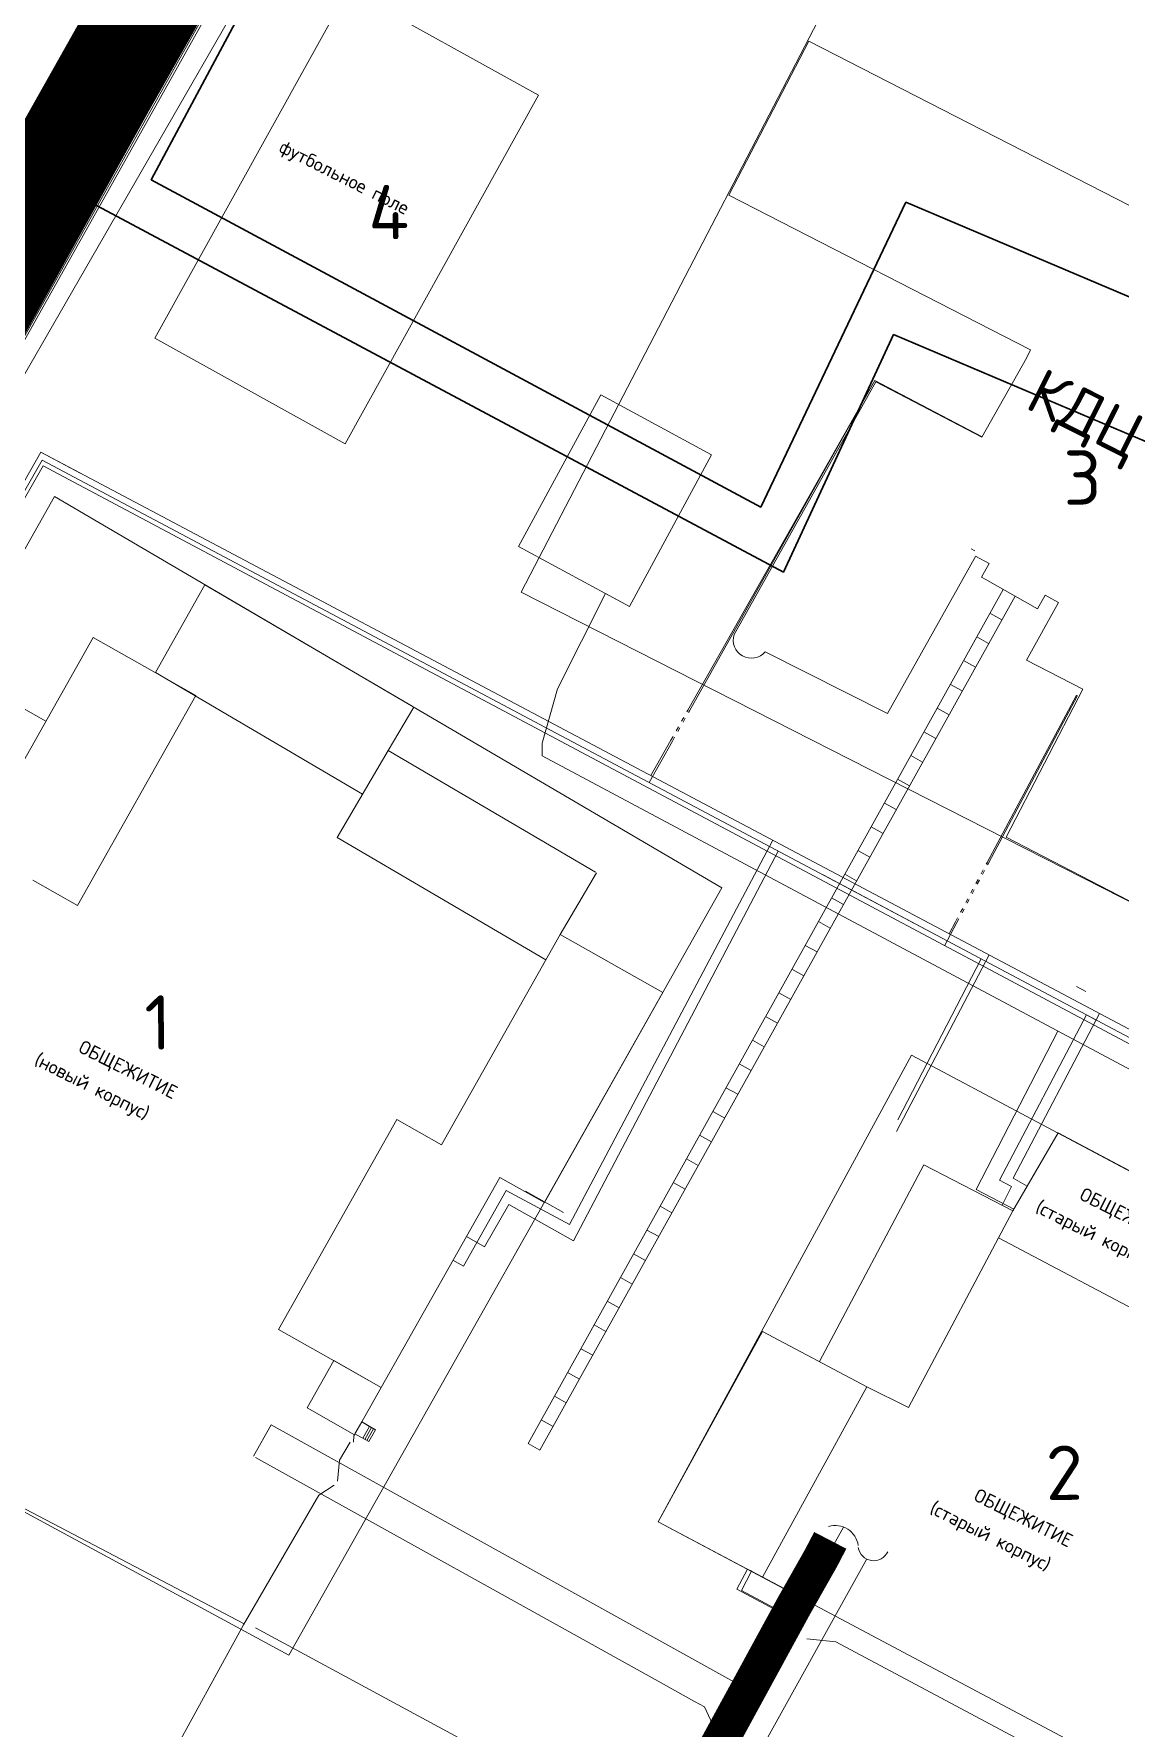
# Model space of a CAD drawing. Header units: millimetres. Extents: x 519 to 9564855, y -810 to 5021775.
# Drawn here: x 9522701.1 to 9522820.9, y 5006514.2 to 5006701.2 of the extents above; entities that cross this region are included whole.
import ezdxf

# ---------------------------------------------------------------- set-up
doc = ezdxf.new("R2010")
doc.units = ezdxf.units.MM
doc.header["$LTSCALE"] = 2
doc.header["$MEASUREMENT"] = 0
for name, pattern in [('ACAD_ISO03W100', [30, 12, -18]), ('DASHED', [0.75, 0.5, -0.25]), ('HIDDEN2', [4.7625, 3.175, -1.5875])]:
    doc.linetypes.add(name, pattern=pattern)
for name, color, linetype, lineweight in [('Land lease as of 24.06.2004', 47, 'HIDDEN2', 70), ('Скважины на 2024 год-125', 10, 'Continuous', 40), ('Электро', 1, 'Continuous', 30), ('Электроснаб', 1, 'Continuous', 18), ('Электроснабжене', 1, 'Continuous', 18)]:
    doc.layers.add(name, color=color, linetype=linetype, lineweight=lineweight)
doc.layers.add('ROAD_ASF', color=9, linetype='Continuous')
doc.styles.get("Standard").update_dxf_attribs({"font": 'isocpeur.ttf', "width": 0.5})

msp = doc.modelspace()

# ---------------------------------------------------------------- linework, layer by layer
at = {"lineweight": 0}
for p, q in [((9522644.85602, 5006567.68185), (9522758.1, 5006764.4)), ((9522598.48361, 5006497.82528), (9522716.2169, 5006708.58241)), ((9522606.44248, 5006500.17975), (9522722.2, 5006707.4)), ((9522786.6, 5006700.4), (9522777.8, 5006683.4)), ((9522830.2, 5006678), (9522786.6, 5006700.4)), ((9522811.06688, 5006666.30876), (9522777.8, 5006683.4)), ((9522810.6, 5006665.4), (9522805.69224, 5006656.69567)), ((9522778.37734, 5006634.91669), (9522793.99093, 5006662.79809)), ((9522805.69224, 5006656.69567), (9522793.99018, 5006662.79675)), ((9522795.28641, 5006626.20828), (9522804.98069, 5006643.51949)), ((9522806.48485, 5006642.72619), (9522804.99973, 5006643.55349)), ((9522806.48485, 5006642.72619), (9522805.64512, 5006641.22668)), ((9522720, 5006640.4), (9522714.53728, 5006630.70808)), ((9522742.86272, 5006626.99192), (9522720, 5006640.4)), ((9522808.04225, 5006639.87899), (9522755.63898, 5006545.62849)), ((9522806.04691, 5006640.99732), (9522811.83111, 5006637.75817)), ((9522812.67083, 5006639.25768), (9522811.83111, 5006637.75817)), ((9522814.15595, 5006638.43037), (9522812.67083, 5006639.25768)), ((9522809.35141, 5006639.1468), (9522756.94996, 5006544.89959)), ((9522810.60394, 5006632.0875), (9522814.15595, 5006638.43037)), ((9522806.58483, 5006637.25773), (9522807.89581, 5006636.52882)), ((9522694.6, 5006611.4), (9522707.66573, 5006634.58113)), ((9522707.66573, 5006634.58113), (9522719.00931, 5006628.18748)), ((9522805.12924, 5006634.63975), (9522806.44022, 5006633.91084)), ((9522795.28641, 5006626.20828), (9522781.8, 5006633)), ((9522803.67364, 5006632.02177), (9522804.98462, 5006631.29287)), ((9522810.60394, 5006632.0875), (9522816.82497, 5006628.86848)), ((9522737.4, 5006617.3), (9522714.53728, 5006630.70808)), ((9522705.94358, 5006605.00635), (9522719.00931, 5006628.18748)), ((9522802.21804, 5006629.40379), (9522803.52903, 5006628.67489)), ((9522816.82497, 5006628.86848), (9522808.37347, 5006612.53524)), ((9522740.21366, 5006622.0977), (9522743.02732, 5006626.89539)), ((9522800.76245, 5006626.78582), (9522802.07343, 5006626.05691)), ((9522799.30685, 5006624.16784), (9522800.61784, 5006623.43893)), ((9522734.58634, 5006612.5023), (9522740.21366, 5006622.0977)), ((9522763.07638, 5006608.68962), (9522740.21366, 5006622.0977)), ((9522797.85126, 5006621.54986), (9522799.16224, 5006620.82095)), ((9522796.39566, 5006618.93188), (9522797.70664, 5006618.20297)), ((9522794.94007, 5006616.3139), (9522796.25105, 5006615.585)), ((9522793.48447, 5006613.69592), (9522794.79545, 5006612.96702)), ((9522757.61366, 5006598.9977), (9522734.58634, 5006612.5023)), ((9522829.7, 5006601.5), (9522808.37347, 5006612.53524)), ((9522792.02887, 5006611.07795), (9522793.33986, 5006610.34904)), ((9522701.00931, 5006607.78748), (9522705.94358, 5006605.00635)), ((9522759.17392, 5006601.79154), (9522763.18278, 5006608.62722)), ((9522790.57328, 5006608.45997), (9522791.88426, 5006607.73106)), ((9522789.11768, 5006605.84199), (9522790.42866, 5006605.11308)), ((9522787.66209, 5006603.22401), (9522788.97307, 5006602.49511)), ((9522746.10819, 5006578.61041), (9522759.17392, 5006601.79154)), ((9522759.17392, 5006601.79154), (9522770.5175, 5006595.39789)), ((9522786.20649, 5006600.60603), (9522787.51747, 5006599.87713)), ((9522784.75089, 5006597.98806), (9522786.06188, 5006597.25915)), ((9522757.45177, 5006572.21675), (9522770.5175, 5006595.39789)), ((9522783.2953, 5006595.37008), (9522784.60628, 5006594.64117)), ((9522781.8397, 5006592.7521), (9522783.15069, 5006592.02319)), ((9522780.38411, 5006590.13412), (9522781.69509, 5006589.40522)), ((9522778.92851, 5006587.51614), (9522780.23949, 5006586.78724)), ((9522777.47292, 5006584.89817), (9522778.7839, 5006584.16926)), ((9522728.10819, 5006558.21041), (9522741.17392, 5006581.39154)), ((9522741.17392, 5006581.39154), (9522746.10819, 5006578.61041)), ((9522776.01732, 5006582.28019), (9522777.3283, 5006581.55128)), ((9522774.56172, 5006579.66221), (9522775.87271, 5006578.9333)), ((9522814.1, 5006579.9), (9522809.12542, 5006571.32825)), ((9522835.85879, 5006568.35838), (9522814.1, 5006579.9)), ((9522773.10613, 5006577.04423), (9522774.41711, 5006576.31532)), ((9522799.3, 5006576.4), (9522787.77458, 5006554.67175)), ((9522799.3, 5006576.4), (9522809.12542, 5006571.32825)), ((9522739.45177, 5006551.81675), (9522752.5175, 5006574.99789)), ((9522752.5175, 5006574.99789), (9522757.45177, 5006572.21675)), ((9522771.65053, 5006574.42625), (9522772.96151, 5006573.69735)), ((9522770.19494, 5006571.80827), (9522771.50592, 5006571.07937)), ((9522809.12542, 5006571.32825), (9522797.6, 5006549.6)), ((9522768.73934, 5006569.1903), (9522770.05032, 5006568.46139)), ((9522829.3, 5006556.8), (9522807.54121, 5006568.34162)), ((9522767.28374, 5006566.57232), (9522768.59473, 5006565.84341)), ((9522765.82815, 5006563.95434), (9522767.13913, 5006563.22543)), ((9522764.37255, 5006561.33636), (9522765.68354, 5006560.60746)), ((9522734.5175, 5006554.59789), (9522728.10819, 5006558.21041)), ((9522762.91696, 5006558.71838), (9522764.22794, 5006557.98948)), ((9522770, 5006537), (9522781.5, 5006558)), ((9522781.5, 5006558), (9522793, 5006551.9)), ((9522761.46136, 5006556.10041), (9522762.77234, 5006555.3715)), ((9522734.2363, 5006554.78304), (9522731.27001, 5006549.56757)), ((9522734.2363, 5006554.78304), (9522739.45177, 5006551.81675)), ((9522734.5175, 5006554.59789), (9522739.45177, 5006551.81675)), ((9522760.00577, 5006553.48243), (9522761.31675, 5006552.75352)), ((9522739.45177, 5006551.81675), (9522736.48548, 5006546.60128)), ((9522793, 5006551.9), (9522781.5, 5006530.9)), ((9522797.6, 5006549.6), (9522793, 5006551.9)), ((9522736.48548, 5006546.60128), (9522731.27001, 5006549.56757)), ((9522758.55017, 5006550.86445), (9522759.86115, 5006550.13554)), ((9522727.3, 5006547.7), (9522725.36962, 5006544.22809)), ((9522727.3, 5006547.7), (9522780.31726, 5006518.22241)), ((9522737.29079, 5006548.01195), (9522736.54683, 5006546.70945)), ((9522738.81105, 5006547.14516), (9522737.29079, 5006548.01195)), ((9522737.29079, 5006548.01195), (9522738.15951, 5006547.51664)), ((9522757.09457, 5006548.24647), (9522758.40556, 5006547.51757)), ((9522734.85681, 5006543.81268), (9522736.00572, 5006545.77984)), ((9522736.41246, 5006546.47625), (9522736.40769, 5006545.7667)), ((9522736.41177, 5006546.47508), (9522736.48548, 5006546.60128)), ((9522736.54783, 5006546.70887), (9522738.06641, 5006545.84148)), ((9522738.15951, 5006547.51664), (9522737.41617, 5006546.21289)), ((9522738.37669, 5006547.39281), (9522737.63224, 5006546.08947)), ((9522738.59387, 5006547.26899), (9522737.84942, 5006545.96565)), ((9522738.81105, 5006547.14516), (9522738.06641, 5006545.84148)), ((9522738.15951, 5006547.51664), (9522738.37669, 5006547.39281)), ((9522688.34567, 5006544.5856), (9522724.31558, 5006525.74737)), ((9522725.6, 5006544.1), (9522769.64695, 5006519.60989)), ((9522755.63898, 5006545.62849), (9522756.94996, 5006544.89959)), ((9522734.85681, 5006543.81268), (9522734.62532, 5006541.46742)), ((9522732.58233, 5006539.91831), (9522734.26526, 5006541.04673)), ((9522724.24122, 5006525.63668), (9522732.58233, 5006539.91831)), ((9522770, 5006537), (9522781.5, 5006530.9)), ((9522780.31726, 5006518.22241), (9522789.55508, 5006534.83719)), ((9522789.55508, 5006534.83719), (9522790.44141, 5006536.41688)), ((9522780.09284, 5006509.67208), (9522792.97991, 5006532.85025)), ((9522779.86218, 5006531.76876), (9522778.67139, 5006529.54885)), ((9522780.30389, 5006531.53446), (9522779.86218, 5006531.76876)), ((9522778.67139, 5006529.54885), (9522783.41741, 5006527.02167)), ((9522724.24122, 5006525.63668), (9522707.51435, 5006495.09225)), ((9522784.49855, 5006526.44598), (9522785.54273, 5006524.67472)), ((9522789.58711, 5006523.7364), (9522786.38457, 5006524.09088)), ((9522789.58711, 5006523.7364), (9522834.60297, 5006499.76617)), ((9522769.64695, 5006519.60989), (9522774.01691, 5006517.1802)), ((9522774.01691, 5006517.1802), (9522775.10941, 5006516.57277)), ((9522775.10941, 5006516.57277), (9522776.6693, 5006513.1646, -0.17128))]:
    msp.add_line(p, q, dxfattribs=at)
at = {"color": 5, "lineweight": 0}
msp.add_line((9522810.6, 5006665.4), (9522811.06688, 5006666.30876), dxfattribs=at)
at = {"color": 6, "lineweight": 0}
for p, q in [((9522773.27037, 5006626.55784), (9522793.88895, 5006662.94795)), ((9522793.89148, 5006662.93274), (9522773.43654, 5006626.48043)), ((9522793.88895, 5006662.94795), (9522805.7107, 5006656.7284)), ((9522805.70287, 5006656.71453), (9522793.89148, 5006662.93274)), ((9522701.90482, 5006655.0214), (9522662.34867, 5006585.58101)), ((9522701.90482, 5006655.0214), (9522877.33467, 5006561.96592)), ((9522702.0578, 5006654.16199), (9522662.84169, 5006585.70415)), ((9522663.32496, 5006585.884), (9522702.17168, 5006653.52224)), ((9522702.0578, 5006654.16199), (9522876.92153, 5006561.20241)), ((9522702.17168, 5006653.52224), (9522876.6572, 5006560.57015)), ((9522771.57109, 5006623.15606), (9522769.00024, 5006618.57461)), ((9522769.17874, 5006619.33644), (9522771.39709, 5006623.25166))]:
    msp.add_line(p, q, dxfattribs=at)
at = {"color": 6, "linetype": 'ByBlock', "lineweight": 0}
for p, q in [((9522701.90482, 5006655.0214), (9522706.23353, 5006652.72526)), ((9522690.01963, 5006632.36361), (9522702.46282, 5006625.35017)), ((9522806.26526, 5006609.73873), (9522816.11738, 5006628.23105)), ((9522816.23696, 5006628.18547), (9522806.40891, 5006609.66101)), ((9522782.62823, 5006612.20225), (9522760.21126, 5006569.78812)), ((9522783.23791, 5006611.0057), (9522760.66264, 5006567.99769)), ((9522802.94087, 5006603.12426), (9522801.58254, 5006600.56399)), ((9522802.08048, 5006601.88395), (9522802.78578, 5006603.20779)), ((9522806.48511, 5006599.54755), (9522796.27182, 5006580.06195)), ((9522805.62637, 5006599.10374), (9522796.42819, 5006581.34442)), ((9522817.17396, 5006595.50878, -0.17128), (9522816.11438, 5006596.07207, -0.17128)), ((9522817.24159, 5006592.92896), (9522807.64708, 5006574.69971)), ((9522818.67618, 5006593.08088), (9522809.15646, 5006574.92531)), ((9522818.30117, 5006592.36567), (9522817.24159, 5006592.92896)), ((9522807.64708, 5006574.69971), (9522808.96415, 5006573.98186)), ((9522808.96415, 5006573.98186), (9522807.91651, 5006571.95228)), ((9522809.15646, 5006574.92531), (9522810.69483, 5006574.03252)), ((9522753.23697, 5006573.54936), (9522750.00108, 5006567.80826)), ((9522753.51919, 5006572.02399), (9522750.856, 5006567.32639)), ((9522760.21126, 5006569.78812), (9522753.23364, 5006573.54345)), ((9522760.66264, 5006567.99769), (9522753.51919, 5006572.02399)), ((9522755.3539, 5006573.49766, -0.17128), (9522759.53543, 5006571.1408, -0.17128)), ((9522756.48111, 5006570.35455), (9522760.66264, 5006567.99769)), ((9522750.856, 5006567.32639), (9522748.83547, 5006568.46524)), ((9522750.00108, 5006567.80826), (9522748.52804, 5006565.19481)), ((9522748.52804, 5006565.19481), (9522747.36243, 5006565.85179))]:
    msp.add_line(p, q, dxfattribs=at)
at = {"color": 0, "lineweight": 0}
for p, q in [((9522804.9197, 5006644.14043, -0.17128), (9522804.51791, 5006644.36979, -0.17128)), ((9522806.04691, 5006640.99732), (9522805.64512, 5006641.22668))]:
    msp.add_line(p, q, dxfattribs=at)
at = {"color": 1, "linetype": 'ACAD_ISO03W100', "lineweight": 0}
for p, q in [((9522764.18992, 5006639.44281), (9522758.89614, 5006628.89691)), ((9522758.89614, 5006628.89691), (9522757.20112, 5006622.93311)), ((9522757.20112, 5006622.93311), (9522757.19554, 5006621.53312))]:
    msp.add_line(p, q, dxfattribs=at)
at = {"color": 6, "linetype": 'ACAD_ISO03W100', "lineweight": 0}
for p, q in [((9522766.82765, 5006638.01368), (9522764.18992, 5006639.44281)), ((9522801.86787, 5006601.1018), (9522788.18163, 5006608.37757))]:
    msp.add_line(p, q, dxfattribs=at)
at = {"color": 6, "linetype": 'ACAD_ISO03W100', "lineweight": 0, "ltscale": 0.02}
for p, q in [((9522771.39709, 5006623.25166), (9522773.27037, 5006626.55784)), ((9522771.57109, 5006623.15606), (9522773.43654, 5006626.48043)), ((9522802.78578, 5006603.20779), (9522806.26526, 5006609.73873)), ((9522802.94087, 5006603.12426), (9522806.40891, 5006609.66101))]:
    msp.add_line(p, q, dxfattribs=at)
at = {"color": 1, "linetype": 'ByBlock', "lineweight": 0}
for p, q in [((9522757.19554, 5006621.53312), (9522852.00769, 5006570.86848)), ((9522814.08283, 5006591.13433), (9522805.05911, 5006573.6518)), ((9522805.0587, 5006573.65201), (9522809.22024, 5006571.49164))]:
    msp.add_line(p, q, dxfattribs=at)
at = {"color": 0, "linetype": 'ByBlock', "lineweight": 0, "ltscale": 0.1}
msp.add_line((9522725.57375, 5006525.30875, -0.17128), (9522766.49239, 5006503.18064, -0.17128), dxfattribs=at)
at = {"color": 0, "linetype": 'ByBlock', "lineweight": 0}
msp.add_lwpolyline([(9522714.47876, 5006667.59188), (9522735.81933, 5006706.07018), (9522756.8075, 5006694.42987), (9522735.46692, 5006655.95157), (9522714.47876, 5006667.59188), (9522735.81933, 5006706.07018)], dxfattribs=at)
at = {"color": 1, "linetype": 'ACAD_ISO03W100', "lineweight": 0}
msp.add_lwpolyline([(9522775.87875, 5006654.7193), (9522766.82765, 5006638.01368), (9522754.60617, 5006644.63528), (9522763.65728, 5006661.34089)], close=True, dxfattribs=at)
at = {"lineweight": 0}
msp.add_lwpolyline([(9522780.30388, 5006531.53446), (9522785.599, 5006528.71281), (9522784.47034, 5006526.59476), (9522779.17522, 5006529.41641)], close=True, dxfattribs=at)
for centre, radius, start, end in [((9522780.27323, 5006634.28791), 1.99743, 161.6517162, 319.8506312), ((9522789.50922, 5006534.01883), 2.57287, 8.3589306, 106.2221878), ((9522793.75871, 5006534.43018), 1.72526, 189.0124143, 334.7432419)]:
    msp.add_arc(centre, radius, start, end, dxfattribs=at)
at = {"layer": 'Land lease as of 24.06.2004', "color": 35, "linetype": 'DASHED', "lineweight": 0, "ltscale": 5, "const_width": 7}
msp.add_lwpolyline([(9522756.07274, 5006784.03241), (9522590.39702, 5006489.65587)], dxfattribs=at)
at = {"layer": 'ROAD_ASF', "lineweight": 0}
for p, q in [((9522598.48361, 5006497.82528), (9522753.89753, 5006777.18433)), ((9522606.44248, 5006500.17975), (9522761.28807, 5006776.68516))]:
    msp.add_line(p, q, dxfattribs=at)
at = {"layer": 'ROAD_ASF', "color": 8, "lineweight": 0, "ltscale": 3, "const_width": 6}
msp.add_lwpolyline([(9522757.39191, 5006776.94831), (9522750.07878, 5006763.74505), (9522746.96617, 5006757.94237), (9522738.1088, 5006742.22712), (9522734.06593, 5006734.98012), (9522731.47433, 5006730.32133), (9522721.27346, 5006711.9742), (9522711.01023, 5006693.78892), (9522688.0553, 5006652.41394), (9522675.00292, 5006628.85106), (9522661.89623, 5006605.52446), (9522629.01542, 5006546.34617), (9522619.46762, 5006529.07644), (9522610.51196, 5006513.06041), (9522604.68041, 5006502.86837)], dxfattribs=at)
at = {"layer": 'ROAD_ASF', "lineweight": 0, "ltscale": 3, "const_width": 4, "elevation": -0.17128}
msp.add_lwpolyline([(9522725.69541, 5006421.63707), (9522726.07841, 5006422.37173), (9522729.52215, 5006426.29922), (9522729.52215, 5006426.29922), (9522731.0085, 5006428.83151), (9522732.56553, 5006431.98), (9522734.59328, 5006436.07911), (9522737.82836, 5006442.10421), (9522742.54978, 5006450.92356), (9522747.2076, 5006459.79809), (9522753.47446, 5006471.05409), (9522766.26595, 5006494.04959), (9522775.87818, 5006511.03427), (9522784.94957, 5006527.68339), (9522787.96712, 5006533.0152), (9522788.97298, 5006534.94701)], dxfattribs=at)
at = {"layer": 'Скважины на 2024 год-125', "linetype": 'ByBlock', "lineweight": 0}
for points in [[(9522799.85402, 5006726.22289), (9522876.25743, 5006684.29472), (9522829.7, 5006601.5), (9522754.8732, 5006639.58519)], [(9522654.25642, 5006562.89365), (9522729.26128, 5006522.26216), (9522777.03078, 5006606.95371), (9522703.42176, 5006650.12248)], [(9522770, 5006537), (9522835.6692, 5006502.04308), (9522864.30751, 5006553.1913), (9522797.91852, 5006588.48322)]]:
    msp.add_lwpolyline(points, close=True, dxfattribs=at)
at = {"layer": 'Электро'}
for p, q in [((9522702.14153, 5006685.41254, 0), (9522715.09831, 5006709.65831, 0)), ((9522714.06694, 5006685.07, 0), (9522724.46308, 5006704.52408, 0)), ((9522783.82863, 5006641.79786, 0), (9522702.14153, 5006685.41254, 0)), ((9522781.29702, 5006648.95076, 0), (9522714.06694, 5006685.07, 0)), ((9522797.31338, 5006682.6283, 0), (9522781.29702, 5006648.95076, 0)), ((9522797.31338, 5006682.6283, 0), (9523077.00185, 5006563.87624, 0)), ((9522795.95663, 5006668.0113, 0), (9522783.82863, 5006641.79786, 0)), ((9522795.95663, 5006668.0113, 0), (9523060.08365, 5006555.83668, 0))]:
    msp.add_line(p, q, dxfattribs=at)
at = {"layer": 'Электроснаб', "color": 1, "linetype": 'ByBlock', "lineweight": 0}
for p, q in [((9522702.14153, 5006685.41254, 0), (9522715.09831, 5006709.65831, 0)), ((9522714.06694, 5006685.07, 0), (9522724.46308, 5006704.52408, 0)), ((9522783.82863, 5006641.79786, 0), (9522702.14153, 5006685.41254, 0)), ((9522781.29702, 5006648.95076, 0), (9522714.06694, 5006685.07, 0)), ((9522797.31338, 5006682.6283, 0), (9522781.29702, 5006648.95076, 0)), ((9522797.31338, 5006682.6283, 0), (9523077.00185, 5006563.87624, 0)), ((9522795.95663, 5006668.0113, 0), (9522783.82863, 5006641.79786, 0)), ((9522795.95663, 5006668.0113, 0), (9523060.08365, 5006555.83668, 0))]:
    msp.add_line(p, q, dxfattribs=at)
at = {"layer": 'Электроснабжене', "color": 1, "linetype": 'ByBlock', "lineweight": 0}
for p, q in [((9522702.14153, 5006685.41254, 0), (9522715.09831, 5006709.65831, 0)), ((9522714.06694, 5006685.07, 0), (9522724.46308, 5006704.52408, 0)), ((9522783.82863, 5006641.79786, 0), (9522702.14153, 5006685.41254, 0)), ((9522781.29702, 5006648.95076, 0), (9522714.06694, 5006685.07, 0)), ((9522797.31338, 5006682.6283, 0), (9522781.29702, 5006648.95076, 0)), ((9522797.31338, 5006682.6283, 0), (9523077.00185, 5006563.87624, 0)), ((9522795.95663, 5006668.0113, 0), (9522783.82863, 5006641.79786, 0)), ((9522795.95663, 5006668.0113, 0), (9523060.08365, 5006555.83668, 0))]:
    msp.add_line(p, q, dxfattribs=at)

# ---------------------------------------------------------------- texts
at = {"lineweight": 0}
for s, height, rotation, p in [('футбольное поле', 1.5, 333.3096346, (9522728.05574, 5006688.22509, -0.17128)), ('4', 6, 0.5838919, (9522738.03624, 5006678.48934)), ('КДЦ', 5, 333.3096346, (9522810.25158, 5006659.99616, -0.17128)), ('3', 6, 0.5838919, (9522814.70293, 5006649.20428)), ('1', 6, 0.5838919, (9522713.35734, 5006589.06877)), ('(новый корпус)', 1.5, 333.3096346, (9522701.05202, 5006587.49321, -0.17128)), ('ОБЩЕЖИТИЕ', 1.5, 333.3096346, (9522705.92601, 5006588.88947, -0.17128)), ('(старый корпус)', 1.5, 333.3096346, (9522811.46463, 5006571.23649)), ('ОБЩЕЖИТИЕ', 1.5, 333.3096346, (9522816.33862, 5006572.63275)), ('2', 6, 0.5838919, (9522812.75847, 5006539.39068)), ('ОБЩЕЖИТИЕ', 1.5, 333.3096346, (9522804.67988, 5006539.42293, -0.17128)), ('(старый корпус)', 1.5, 333.3096346, (9522799.80589, 5006538.02667, -0.17128))]:
    msp.add_text(s, height=height, rotation=rotation, dxfattribs=at).set_placement(p)

doc.saveas('drawing.dxf')
